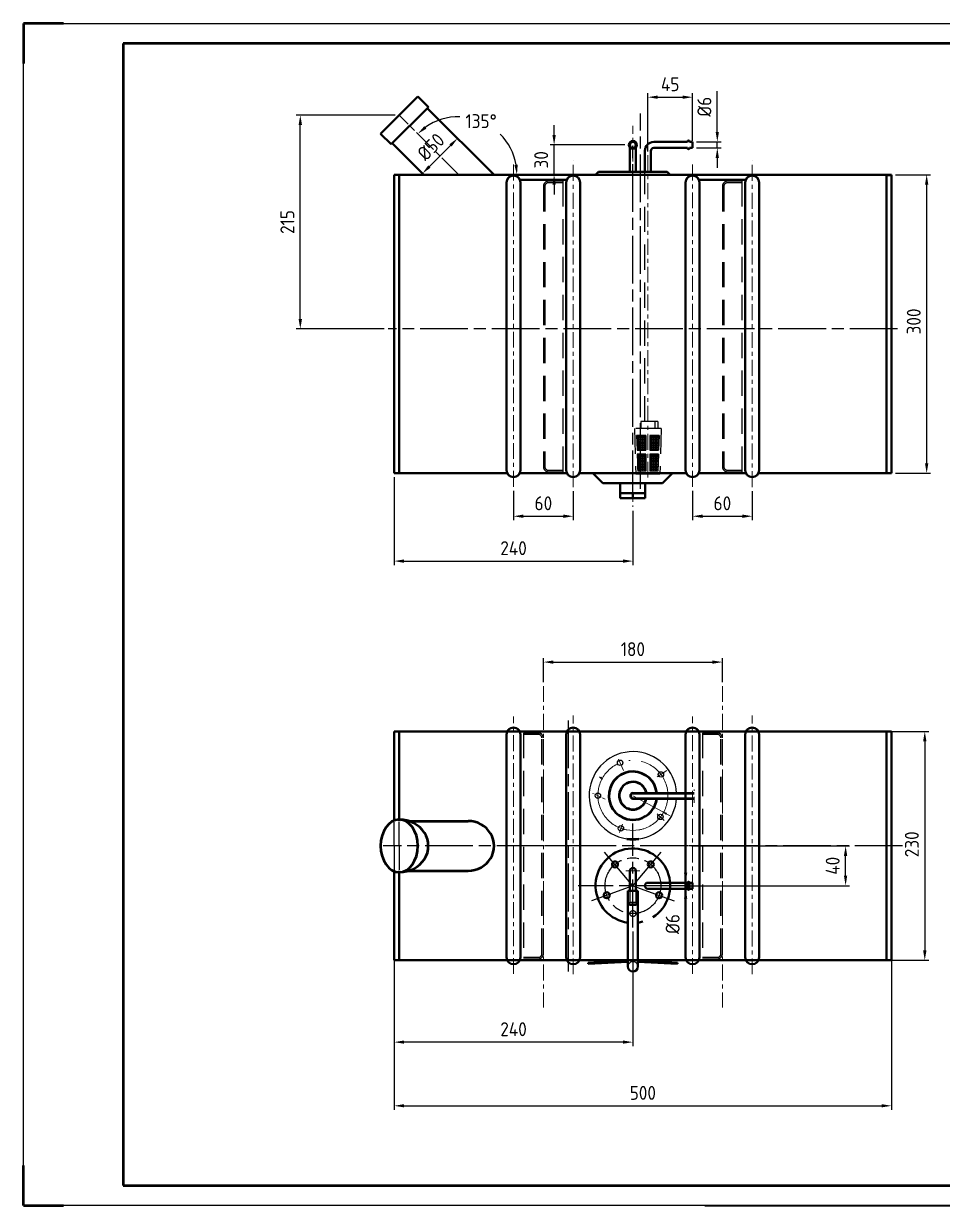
# Model space of a CAD drawing. Header units: millimetres. Extents: x -1 to 2246, y 1 to 1189.
# Drawn here: x -1 to 923, y 1 to 1189 of the extents above; entities that cross this region are included whole.
import ezdxf

# ---------------------------------------------------------------- set-up
doc = ezdxf.new("R2010")
doc.units = ezdxf.units.MM
doc.header["$LTSCALE"] = 4
for name, pattern in [('ACAD_ISO04W100', [30, 24, -3, 0, -3]), ('ACAD_ISO05W100', [33, 24, -3, 0, -3, 0, -3]), ('AM_ISO02W050', [7.5, 6, -1.5]), ('AM_ISO02W050x2', [3.75, 3, -0.75]), ('AM_ISO08W050', [18, 12, -1.5, 3, -1.5]), ('AM_ISO08W050x2', [9, 6, -0.75, 1.5, -0.75]), ('CENTER', [7, 4, -1, 1, -1]), ('EB_DASH', [6, 3, -3]), ('HIDDEN', [9.525, 6.35, -3.175])]:
    doc.linetypes.add(name, pattern=pattern)
for name, color, linetype, lineweight in [('AM_0', 7, 'Continuous', 50), ('AM_3', 6, 'AM_ISO02W050', 25), ('AM_5', 3, 'Continuous', 25), ('AM_7', 4, 'AM_ISO08W050', 25), ('AM_BOR', 7, 'Continuous', 50), ('中心线', 1, 'CENTER', 15), ('粗实线', 7, 'Continuous', 40), ('粗实线1', 3, 'Continuous', 35)]:
    doc.layers.add(name, color=color, linetype=linetype, lineweight=lineweight)
for name, color, linetype in [('EbLayer1', 7, 'Continuous'), ('标注', 3, 'Continuous'), ('细实线', 7, 'Continuous'), ('虚线', 5, 'HIDDEN')]:
    doc.layers.add(name, color=color, linetype=linetype)
doc.styles.get("Standard").update_dxf_attribs({"font": 'ISOCP.SHX', "bigfont": 'gbcbig.shx'})
doc.dimstyles.new('AM_GB$0', dxfattribs={"dimtxt": 3.5, "dimasz": 2.5, "dimexe": 1, "dimexo": 1, "dimgap": 1.5, "dimtad": 1, "dimdsep": 46, "dimtxsty": 'Standard', "dimcen": 0, "dimclrd": 256, "dimclre": 256, "dimclrt": 2, "dimadec": 0, "dimazin": 2, "dimtp": 0.1, "dimtm": 0.1, "dimtfac": 0.71, "dimtdec": 3, "dimtmove": 0, "dimatfit": 3, "dimfxl": 1, "dimlwd": -1, "dimlwe": -1, "dimarcsym": 1})
doc.dimstyles.new('AM_GB$2', dxfattribs={"dimtxt": 3.5, "dimasz": 2.5, "dimexe": 1, "dimexo": 1, "dimgap": 1.5, "dimtad": 1, "dimtih": 1, "dimtoh": 1, "dimdsep": 46, "dimtxsty": 'Standard', "dimcen": 0, "dimclrd": 256, "dimclre": 256, "dimclrt": 2, "dimadec": 0, "dimazin": 2, "dimtp": 0.1, "dimtm": 0.1, "dimtfac": 0.71, "dimtmove": 0, "dimatfit": 3, "dimfxl": 1, "dimlwd": -1, "dimlwe": -1, "dimarcsym": 1})

# ---------------------------------------------------------------- blocks, each defined once
blk = doc.blocks.new('*D7')
at = {"layer": 'AM_5'}
for p, q in [((867.5, 477), (909, 477)), ((905, 467), (905, 257)), ((867.5, 247), (909, 247))]:
    blk.add_line(p, q, dxfattribs=at)
for points in [[(903.3, 467), (906.7, 467), (905, 477)], [(903.3, 257), (906.7, 257), (905, 247)]]:
    blk.add_solid(points, dxfattribs=at)
at = {"layer": 'Defpoints', "color": 0}
for p in [(863.5, 477), (863.5, 247), (905, 247)]:
    blk.add_point(p, dxfattribs=at)
at = {"layer": 'AM_5', "color": 2, "insert": (892, 363.6), "char_height": 14, "attachment_point": 5, "rotation": 90}
blk.add_mtext('230', dxfattribs=at)
blk = doc.blocks.new('*D8')
at = {"layer": 'AM_5'}
for p, q in [((371.5, 248), (371.5, 96.7)), ((871.5, 248), (871.5, 96.7)), ((381.5, 100.7), (861.5, 100.7))]:
    blk.add_line(p, q, dxfattribs=at)
for points in [[(381.5, 102.4), (381.5, 99.1), (371.5, 100.7)], [(861.5, 102.4), (861.5, 99.1), (871.5, 100.7)]]:
    blk.add_solid(points, dxfattribs=at)
at = {"layer": 'Defpoints', "color": 0}
for p in [(371.5, 252), (871.5, 252), (871.5, 100.7)]:
    blk.add_point(p, dxfattribs=at)
at = {"layer": 'AM_5', "color": 2, "insert": (621.5, 113.7), "char_height": 14, "attachment_point": 5}
blk.add_mtext('500', dxfattribs=at)
blk = doc.blocks.new('A3')
for p, q in [((414.73, 292.15), (24.73, 292.15)), ((24.73, 292.15), (24.73, 5.15)), ((414.73, 5.15), (414.73, 292.15)), ((24.73, 5.15), (414.73, 5.15))]:
    blk.add_line(p, q)
at = {"layer": 'AM_BOR'}
for p, q in [((9.73, 297.15), (-0.27, 297.15)), ((-0.27, 297.15), (-0.27, 287.15)), ((419.73, 297.15), (409.73, 297.15)), ((419.73, 287.15), (419.73, 297.15)), ((-0.27, 0.15), (-0.27, 10.15)), ((419.73, 0.15), (419.73, 10.15)), ((-0.27, 0.15), (9.73, 0.15)), ((419.73, 0.15), (409.73, 0.15))]:
    blk.add_line(p, q, dxfattribs=at)
at = {"layer": 'AM_BOR', "color": 1, "lineweight": 25}
for p, q in [((-0.27, 297.15), (419.73, 297.15)), ((-0.27, 0.15), (-0.27, 297.15)), ((419.73, 297.15), (419.73, 0.15)), ((419.73, 0.15), (-0.27, 0.15))]:
    blk.add_line(p, q, dxfattribs=at)
at = {"layer": 'AM_BOR', "color": 2, "lineweight": 35}
blk.add_line((170.98, 0.15), (270.98, 0.15), dxfattribs=at)
blk = doc.blocks.new('A$C47AA0F6A')
at = {"layer": 'AM_7', "linetype": 'AM_ISO08W050x2'}
blk.add_line((34.9, -15), (-34.9, -15), dxfattribs=at)
at = {"layer": '中心线'}
for p, q in [((0, 145.7), (0, -177.4)), ((-30, -143.7), (-30, 115.2)), ((30, -144.1), (30, 116))]:
    blk.add_line(p, q, dxfattribs=at)
at = {"layer": '粗实线'}
for p, q in [((-37, -127), (-37, 97)), ((23.7, 100), (-23.7, 100)), ((-23, -127), (-23, 97)), ((23, -127), (23, 97)), ((37, -127), (37, 97)), ((-23.7, -130), (23.7, -130))]:
    blk.add_line(p, q, dxfattribs=at)
for centre, start, end in [((-30, 97), 0, 180), ((30, 97), 0, 180), ((-30, -127), 180, 0), ((30, -127), 180, 0)]:
    blk.add_arc(centre, 7, start, end, dxfattribs=at)
at = {"layer": '虚线'}
for p, q in [((-5, 97), (-20, 97)), ((-1.5, -123.5), (-1.5, 93.5)), ((-20, -127), (-5, -127))]:
    blk.add_line(p, q, dxfattribs=at)
blk.add_lwpolyline([(-20, -128.5), (-5, -128.5, 0.414214), (0, -123.5), (0, 93.5, 0.414214), (-5, 98.5), (-20, 98.5)], format="xyb", close=True, dxfattribs=at)
for centre, start, end in [((-5, 93.5), 0, 90), ((-5, -123.5), 270, 0)]:
    blk.add_arc(centre, 3.5, start, end, dxfattribs=at)
blk = doc.blocks.new('A$C6F224E3B')
at = {"layer": 'AM_0'}
for p, q in [((-25, -217), (-25, -157.5)), ((25, -217), (25, -157.5))]:
    blk.add_line(p, q, dxfattribs=at)
for centre, major_axis, ratio, start_param, end_param in [((0, -157.5), (0, 26.2), 0.954287, 4.712389, 7.853982), ((0, -226.7), (0, 29.3), 0.903052, 4.712389, 7.853982), ((0, -226.7), (-26.5, 0), 0.707107, -1.570796, 4.712389)]:
    blk.add_ellipse(centre, major_axis=major_axis, ratio=ratio, start_param=start_param, end_param=end_param, dxfattribs=at)
blk = doc.blocks.new('*D14')
at = {"layer": 'AM_5'}
for p, q in [((521.5, 526.7), (521.5, 550.8)), ((531.5, 546.8), (691.5, 546.8)), ((701.5, 526.7), (701.5, 550.8))]:
    blk.add_line(p, q, dxfattribs=at)
for points in [[(531.5, 548.4), (531.5, 545.1), (521.5, 546.8)], [(691.5, 548.4), (691.5, 545.1), (701.5, 546.8)]]:
    blk.add_solid(points, dxfattribs=at)
at = {"layer": 'Defpoints', "color": 0}
for p in [(701.5, 546.8), (521.5, 522.7), (701.5, 522.7)]:
    blk.add_point(p, dxfattribs=at)
at = {"layer": 'AM_5', "color": 2, "insert": (611.5, 559.8), "char_height": 14, "attachment_point": 5}
blk.add_mtext('180', dxfattribs=at)
blk = doc.blocks.new('A$C112401E1')
at = {"layer": '中心线'}
for p, q in [((0, -175), (0, 152.1)), ((60, -175.4), (60, 152.7))]:
    blk.add_line(p, q, dxfattribs=at)
at = {"layer": '粗实线'}
for p, q in [((-7, -158.3), (-7, 131)), ((53.5, 133.7), (6.5, 133.7)), ((7, -158.3), (7, 131)), ((53, -158.3), (53, 131)), ((67, -158.3), (67, 131)), ((6.3, -161.3), (53.7, -161.3))]:
    blk.add_line(p, q, dxfattribs=at)
for centre, start, end in [((0, 131), 0, 180), ((60, 131), 0, 180), ((0, -158.3), 180, 0), ((60, -158.3), 180, 0)]:
    blk.add_arc(centre, 7, start, end, dxfattribs=at)
at = {"layer": '虚线'}
for p, q in [((50, 130.7), (35, 130.7)), ((31.5, 127.2), (31.5, -154.8)), ((35, -158.3), (50, -158.3))]:
    blk.add_line(p, q, dxfattribs=at)
blk.add_lwpolyline([(50, 132.2), (35, 132.2, 0.414214), (30, 127.2), (30, -154.8, 0.414214), (35, -159.8), (50, -159.8)], format="xyb", close=True, dxfattribs=at)
for centre, start, end in [((35, 127.2), 90, 180), ((35, -154.8), 180, 270)]:
    blk.add_arc(centre, 3.5, start, end, dxfattribs=at)
blk = doc.blocks.new('A$C5AE251C0')
at = {"layer": 'AM_7'}
for p, q in [((0, 41.9), (0, -62.5)), ((0, 0), (-41.5, 15.1)), ((0, 0), (41.5, 15.1)), ((-52.2, 0), (54.9, 0)), ((-51.9, 0), (0.8, 0)), ((0, 0), (-28.4, -33.8)), ((0, 0), (28.4, -33.8))]:
    blk.add_line(p, q, dxfattribs=at)
blk.add_circle((0, 0), 28, dxfattribs=at)
at = {"layer": '中心线'}
blk.add_line((-7.1, -15), (7.1, -15), dxfattribs=at)
at = {"layer": '粗实线'}
for p, q in [((-5, 76.5), (-45, 78.6)), ((-45, 77.4), (-45, 78.6)), ((0, 75), (-45, 77.4)), ((-5, 5), (-5, 81.2)), ((0, 75), (45, 77.4)), ((5, 81.3), (5, 5)), ((5, 76.5), (45, 78.6)), ((45, 77.4), (45, 78.6)), ((-60, -3), (-60, 3)), ((-60, 3), (-57, 3)), ((-57, -3), (-57, 3)), ((-55, -3), (-55, 3)), ((-55, 3), (-15, 3)), ((-5, 5), (5, 5)), ((-3, -15), (-3, 5)), ((3, 5), (3, -15)), ((-57, -3), (-60, -3)), ((-15, -3), (-55, -3))]:
    blk.add_line(p, q, dxfattribs=at)
for centre in [(-26.3, 9.6), (26.3, 9.6), (-18, -21.4), (18, -21.4)]:
    blk.add_circle(centre, 3, dxfattribs=at)
for centre, radius, start, end in [((0, 81.3), 5, 0, 180), ((0, 0), 37.5, 122.231, 82.3377), ((0, 0), 37.5, 97.6623, 105.466), ((-56, 3), 1, 0, 180), ((-15, 0), 3, 270, 90), ((-56, -3), 1, 180, 0), ((0, -15), 3, 180, 0)]:
    blk.add_arc(centre, radius, start, end, dxfattribs=at)
at = {"layer": '虚线'}
for p, q in [((-3, 20), (3, 20)), ((-3, 18.5), (-3, 20)), ((-3, 18.5), (3, 18.5)), ((-3, 17), (3, 17)), ((-3, 5), (-3, 17)), ((3, 20), (3, 18.5)), ((3, 5), (3, 17))]:
    blk.add_line(p, q, dxfattribs=at)
blk.add_circle((0, 28), 3, dxfattribs=at)
for centre, radius, start, end in [((0, 81.3), 5, 180, 0), ((-3, 17.7), 0.75, 90, 270), ((3, 17.7), 0.75, 270, 90)]:
    blk.add_arc(centre, radius, start, end, dxfattribs=at)
blk = doc.blocks.new('A$C17370ECD')
at = {"layer": '虚线', "ltscale": 0.3}
h = blk.add_hatch(dxfattribs=at)
h.set_pattern_fill('NET', color=256, scale=0.5, style=0)
h.set_pattern_definition([(180, (1391.0576, -1665.9761), (0, 1.5875), []), (90, (1391.0576, -1665.9761), (1.5875, 1e-16), [])])
h.paths.add_polyline_path([(17, -267), (26.3, -267), (25.8, -282), (17, -282)])
h.paths.add_polyline_path([(3.7, -267), (13, -267), (13, -282), (4.2, -282)])
h.paths.add_polyline_path([(4.3, -286), (13, -286), (13, -303), (4.9, -303)])
h.paths.add_polyline_path([(17, -286), (25.7, -286), (25.1, -303), (17, -303)])
at = {"layer": 'AM_0'}
for centre, start, end in [((56, 28), 0, 180), ((56, 22), 180, 0)]:
    blk.add_arc(centre, 1, start, end, dxfattribs=at)
at = {"layer": 'AM_7'}
blk.add_line((7.5, -320.6), (7.5, 56.6), dxfattribs=at)
at = {"layer": '中心线'}
for p, q in [((0, -19.7), (0, 44.3)), ((15, -309.4), (15, 35.5))]:
    blk.add_line(p, q, dxfattribs=at)
at = {"layer": '粗实线'}
for p, q in [((55, 28), (21, 28)), ((60, 28), (57, 28)), ((60, 22), (60, 28)), ((-3, -2), (-3, 22.4)), ((3, -2), (3, 22.4)), ((12, -2), (12, 19)), ((18, -2), (18, 19)), ((55, 22), (21, 22)), ((60, 22), (57, 22)), ((-37.5, -5), (-34.5, -2)), ((-34.5, -2), (34.5, -2)), ((37.5, -5), (34.5, -2))]:
    blk.add_line(p, q, dxfattribs=at)
for centre, radius, start, end in [((0, 25), 4, 90, 270), ((0, 25), 3, 90, 270), ((0, 25), 4, 270, 90), ((0, 25), 3, 270, 90), ((21, 19), 9, 90, 180), ((21, 19), 3, 90, 180)]:
    blk.add_arc(centre, radius, start, end, dxfattribs=at)
at = {"layer": '虚线'}
for p, q in [((12, -253), (12, -2)), ((1.5, -260), (3, -306)), ((28.5, -260), (1.5, -260)), ((25, -253), (8, -253)), ((8, -253), (8, -260)), ((22, -253), (22, -260)), ((25, -253), (25, -260)), ((28.5, -260), (27, -306)), ((13, -267), (3.7, -267)), ((3.7, -267), (4.2, -282)), ((13, -267), (13, -282)), ((17, -267), (17, -282)), ((26.3, -267), (17, -267)), ((26.3, -267), (25.8, -282)), ((13, -282), (4.2, -282)), ((25.8, -282), (17, -282)), ((13, -286), (4.3, -286)), ((4.3, -286), (4.9, -303)), ((13, -286), (13, -303)), ((17, -286), (17, -303)), ((25.7, -286), (17, -286)), ((25.7, -286), (25.1, -303)), ((27, -306), (3, -306)), ((13, -303), (4.9, -303)), ((25.1, -303), (17, -303))]:
    blk.add_line(p, q, dxfattribs=at)
blk = doc.blocks.new('*D23')
at = {"layer": 'AM_5'}
for p, q in [((875.5, 1036.7), (910.9, 1036.7)), ((906.9, 746.7), (906.9, 1026.7)), ((875.5, 736.7), (910.9, 736.7))]:
    blk.add_line(p, q, dxfattribs=at)
for points in [[(905.2, 1026.7), (908.6, 1026.7), (906.9, 1036.7)], [(905.2, 746.7), (908.6, 746.7), (906.9, 736.7)]]:
    blk.add_solid(points, dxfattribs=at)
at = {"layer": 'Defpoints', "color": 0}
for p in [(871.5, 1036.7), (906.9, 1036.7), (871.5, 736.7)]:
    blk.add_point(p, dxfattribs=at)
at = {"layer": 'AM_5', "color": 2, "insert": (893.9, 889.2), "char_height": 14, "attachment_point": 5, "rotation": 90}
blk.add_mtext('300', dxfattribs=at)
blk = doc.blocks.new('*D24')
at = {"layer": 'AM_5'}
for p, q in [((372.5, 1096.7), (273.1, 1096.7)), ((277.1, 891.7), (277.1, 1086.7)), ((361.3, 881.7), (273.1, 881.7))]:
    blk.add_line(p, q, dxfattribs=at)
for points in [[(275.4, 1086.7), (278.8, 1086.7), (277.1, 1096.7)], [(275.4, 891.7), (278.8, 891.7), (277.1, 881.7)]]:
    blk.add_solid(points, dxfattribs=at)
at = {"layer": 'Defpoints', "color": 0}
for p in [(277.1, 1096.7), (376.5, 1096.7), (365.3, 881.7)]:
    blk.add_point(p, dxfattribs=at)
at = {"layer": 'AM_5', "color": 2, "insert": (264.1, 989.2), "char_height": 14, "attachment_point": 5, "rotation": 90}
blk.add_mtext('215', dxfattribs=at)
blk = doc.blocks.new('*D25')
at = {"layer": 'AM_5'}
for start, end in [(89.0813, 125.1714), (9.8286, 44.5192)]:
    blk.add_arc((436.5, 1036.7), 58.4, start, end, dxfattribs=at)
for points in [[(404, 1083.1), (401.8, 1085.6), (395.2, 1077.9)], [(495.7, 1046.8), (492.4, 1046.5), (494.9, 1036.7)]]:
    blk.add_solid(points, dxfattribs=at)
at = {"layer": 'Defpoints', "color": 0}
for p in [(376.5, 1096.7), (477.8, 1077.9), (376.5, 1036.7), (436.5, 1036.7), (866.5, 1036.7)]:
    blk.add_point(p, dxfattribs=at)
at = {"layer": 'AM_5', "color": 2, "insert": (458.9, 1090.6), "char_height": 14, "attachment_point": 5}
blk.add_mtext('135°', dxfattribs=at)
blk = doc.blocks.new('*D26')
at = {"layer": 'AM_5'}
for p, q in [((491.5, 719), (491.5, 689.4)), ((551.5, 718.6), (551.5, 689.4)), ((501.5, 693.4), (541.5, 693.4))]:
    blk.add_line(p, q, dxfattribs=at)
for points in [[(501.5, 695.1), (501.5, 691.7), (491.5, 693.4)], [(541.5, 695.1), (541.5, 691.7), (551.5, 693.4)]]:
    blk.add_solid(points, dxfattribs=at)
at = {"layer": 'Defpoints', "color": 0}
for p in [(491.5, 723), (551.5, 722.6), (551.5, 693.4)]:
    blk.add_point(p, dxfattribs=at)
at = {"layer": 'AM_5', "color": 2, "insert": (521.5, 706.4), "char_height": 14, "attachment_point": 5}
blk.add_mtext('60', dxfattribs=at)
blk = doc.blocks.new('*D27')
at = {"layer": 'AM_5'}
for p, q in [((671.5, 719), (671.5, 689.4)), ((731.5, 718.6), (731.5, 689.4)), ((681.5, 693.4), (721.5, 693.4))]:
    blk.add_line(p, q, dxfattribs=at)
for points in [[(681.5, 695.1), (681.5, 691.7), (671.5, 693.4)], [(721.5, 695.1), (721.5, 691.7), (731.5, 693.4)]]:
    blk.add_solid(points, dxfattribs=at)
at = {"layer": 'Defpoints', "color": 0}
for p in [(671.5, 723), (731.5, 722.6), (731.5, 693.4)]:
    blk.add_point(p, dxfattribs=at)
at = {"layer": 'AM_5', "color": 2, "insert": (701.5, 706.4), "char_height": 14, "attachment_point": 5}
blk.add_mtext('60', dxfattribs=at)
blk = doc.blocks.new('*D28')
at = {"layer": 'AM_5'}
for p, q in [((433.7, 1074.8), (432.4, 1076.1)), ((406.9, 1045), (428.2, 1066.2)), ((398.3, 1039.5), (397, 1040.8))]:
    blk.add_line(p, q, dxfattribs=at)
for points in [[(427, 1067.4), (429.3, 1065.1), (435.2, 1073.3)], [(405.8, 1046.2), (408.1, 1043.8), (399.9, 1038)]]:
    blk.add_solid(points, dxfattribs=at)
at = {"layer": 'Defpoints', "color": 0}
for p in [(435.2, 1073.3), (436.5, 1072), (401.2, 1036.7)]:
    blk.add_point(p, dxfattribs=at)
at = {"layer": 'AM_5', "color": 2, "insert": (408.4, 1064.8), "char_height": 14, "attachment_point": 5, "rotation": 45}
blk.add_mtext('%%c50', dxfattribs=at)
blk = doc.blocks.new('*D29')
at = {"layer": 'AM_5'}
for p, q in [((532.3, 1076.7), (532.3, 1086.7)), ((603.5, 1066.7), (528.3, 1066.7)), ((532.3, 1036.7), (532.3, 1066.7)), ((570, 1036.7), (528.3, 1036.7)), ((532.3, 1026.7), (532.3, 1016.7))]:
    blk.add_line(p, q, dxfattribs=at)
for points in [[(530.6, 1076.7), (534, 1076.7), (532.3, 1066.7)], [(530.6, 1026.7), (534, 1026.7), (532.3, 1036.7)]]:
    blk.add_solid(points, dxfattribs=at)
at = {"layer": 'Defpoints', "color": 0}
for p in [(532.3, 1066.7), (607.5, 1066.7), (574, 1036.7)]:
    blk.add_point(p, dxfattribs=at)
at = {"layer": 'AM_5', "color": 2, "insert": (519.3, 1051.7), "char_height": 14, "attachment_point": 5, "rotation": 90}
blk.add_mtext('30', dxfattribs=at)
blk = doc.blocks.new('*D30')
at = {"layer": 'AM_5'}
for p, q in [((670.7, 362), (829.4, 362)), ((825.4, 332), (825.4, 352)), ((667.7, 322), (829.4, 322))]:
    blk.add_line(p, q, dxfattribs=at)
for points in [[(823.7, 352), (827, 352), (825.4, 362)], [(823.7, 332), (827, 332), (825.4, 322)]]:
    blk.add_solid(points, dxfattribs=at)
at = {"layer": 'Defpoints', "color": 0}
for p in [(666.7, 362), (825.4, 362), (663.7, 322)]:
    blk.add_point(p, dxfattribs=at)
at = {"layer": 'AM_5', "color": 2, "insert": (812.4, 342), "char_height": 14, "attachment_point": 5, "rotation": 90}
blk.add_mtext('40', dxfattribs=at)
blk = doc.blocks.new('*D31')
at = {"layer": 'AM_5'}
for p, q in [((371.5, 732.7), (371.5, 644.3)), ((611.5, 698.7), (611.5, 644.3)), ((381.5, 648.3), (601.5, 648.3))]:
    blk.add_line(p, q, dxfattribs=at)
for points in [[(381.5, 650), (381.5, 646.6), (371.5, 648.3)], [(601.5, 650), (601.5, 646.6), (611.5, 648.3)]]:
    blk.add_solid(points, dxfattribs=at)
at = {"layer": 'Defpoints', "color": 0}
for p in [(371.5, 736.7), (611.5, 702.7), (611.5, 648.3)]:
    blk.add_point(p, dxfattribs=at)
at = {"layer": 'AM_5', "color": 2, "insert": (491.5, 661.3), "char_height": 14, "attachment_point": 5}
blk.add_mtext('240', dxfattribs=at)
blk = doc.blocks.new('*D32')
at = {"layer": 'AM_5'}
for p, q in [((611.5, 276.1), (611.5, 160.7)), ((371.5, 243), (371.5, 160.7)), ((601.5, 164.7), (381.5, 164.7))]:
    blk.add_line(p, q, dxfattribs=at)
for points in [[(381.5, 166.4), (381.5, 163.1), (371.5, 164.7)], [(601.5, 166.4), (601.5, 163.1), (611.5, 164.7)]]:
    blk.add_solid(points, dxfattribs=at)
at = {"layer": 'Defpoints', "color": 0}
for p in [(611.5, 280.1), (371.5, 247), (371.5, 164.7)]:
    blk.add_point(p, dxfattribs=at)
at = {"layer": 'AM_5', "color": 2, "insert": (491.5, 177.7), "char_height": 14, "attachment_point": 5}
blk.add_mtext('240', dxfattribs=at)
blk = doc.blocks.new('*D35')
at = {"layer": 'AM_5'}
for p, q in [((664.5, 335), (664.5, 345)), ((667.5, 325), (660.5, 325)), ((664.5, 325), (664.5, 319)), ((667.5, 319), (660.5, 319)), ((664.5, 309), (664.5, 268.1))]:
    blk.add_line(p, q, dxfattribs=at)
for points in [[(662.9, 335), (666.2, 335), (664.5, 325)], [(662.9, 309), (666.2, 309), (664.5, 319)]]:
    blk.add_solid(points, dxfattribs=at)
at = {"layer": 'Defpoints', "color": 0}
for p in [(671.5, 325), (664.5, 319), (671.5, 319)]:
    blk.add_point(p, dxfattribs=at)
at = {"layer": 'AM_5', "color": 2, "insert": (651.5, 283.5), "char_height": 14, "attachment_point": 5, "rotation": 90}
blk.add_mtext('%%c6', dxfattribs=at)
blk = doc.blocks.new('*D36')
at = {"layer": 'AM_5'}
for p, q in [((626.5, 1060), (626.5, 1118.7)), ((671.5, 1070.7), (671.5, 1118.7)), ((636.5, 1114.7), (661.5, 1114.7))]:
    blk.add_line(p, q, dxfattribs=at)
for points in [[(636.5, 1116.3), (636.5, 1113), (626.5, 1114.7)], [(661.5, 1116.3), (661.5, 1113), (671.5, 1114.7)]]:
    blk.add_solid(points, dxfattribs=at)
at = {"layer": 'Defpoints', "color": 0}
for p in [(671.5, 1114.7), (671.5, 1066.7), (626.5, 1056)]:
    blk.add_point(p, dxfattribs=at)
at = {"layer": 'AM_5', "color": 2, "insert": (649, 1127.7), "char_height": 14, "attachment_point": 5}
blk.add_mtext('45', dxfattribs=at)
blk = doc.blocks.new('*D37')
at = {"layer": 'AM_5'}
for p, q in [((696.4, 1079.7), (696.4, 1120.6)), ((675.5, 1069.7), (700.4, 1069.7)), ((696.4, 1063.7), (696.4, 1069.7)), ((675.5, 1063.7), (700.4, 1063.7)), ((696.4, 1053.7), (696.4, 1043.7))]:
    blk.add_line(p, q, dxfattribs=at)
for points in [[(694.7, 1079.7), (698, 1079.7), (696.4, 1069.7)], [(694.7, 1053.7), (698, 1053.7), (696.4, 1063.7)]]:
    blk.add_solid(points, dxfattribs=at)
at = {"layer": 'Defpoints', "color": 0}
for p in [(671.5, 1069.7), (696.4, 1069.7), (671.5, 1063.7)]:
    blk.add_point(p, dxfattribs=at)
at = {"layer": 'AM_5', "color": 2, "insert": (683.4, 1105.1), "char_height": 14, "attachment_point": 5, "rotation": 90}
blk.add_mtext('%%c6', dxfattribs=at)
blk = doc.blocks.new('wrgegrwe hgrgregr')
at = {"lineweight": 9}
for points in [[(1403.5, 875.7), (1403, 874.9), (1404.9, 874.3)], [(1466.6, 840.3), (1469, 838.4), (1469.5, 839.3)]]:
    blk.add_hatch(color=7, dxfattribs=at).paths.add_polyline_path(points)
at = {"color": 7, "linetype": 'ACAD_ISO05W100', "lineweight": 9}
for p, q in [((1426.2, 882.2), (1421.2, 893.8)), ((1460.2, 875.9), (1469.8, 882.4)), ((1460.3, 838.8), (1467.2, 832.1)), ((1425.2, 828.4), (1422.2, 820.1))]:
    blk.add_line(p, q, dxfattribs=at)
at = {"color": 7}
for p, q in [((1403, 874.9), (1403.5, 875.7)), ((1435.8, 859.5), (1497.5, 859.6)), ((1435.8, 854.2), (1497.5, 854.2)), ((1466.6, 840.3), (1466.6, 840.3)), ((1466.6, 840.3), (1466.6, 840.3)), ((1466.6, 840.3), (1466.6, 840.3))]:
    blk.add_line(p, q, dxfattribs=at)
at = {"color": 7, "lineweight": 9}
for p, q in [((1404.9, 874.3), (1403, 874.9)), ((1404.9, 874.3), (1403.5, 875.7)), ((1435.8, 857), (1466.6, 840.3)), ((1466.6, 840.3), (1469.5, 839.3)), ((1469, 838.4), (1469.5, 839.3)), ((1469.2, 838.9), (1473.4, 836.6))]:
    blk.add_line(p, q, dxfattribs=at)
at = {"linetype": 'CENTER', "lineweight": 5}
blk.add_line((1406, 854.4), (1407.8, 853.6), dxfattribs=at)
at = {"color": 7, "lineweight": 5}
blk.add_line((1466.6, 840.3), (1469, 838.4), dxfattribs=at)
at = {"color": 7}
for centre, radius, start, end in [((1435.8, 857), 24.2, 5.9853, 255.4624), ((1435.8, 857), 13.8, 10.5221, 243.8294), ((1435.8, 857), 13.8, 243.8294, 296.1706), ((1435.8, 857), 24.2, 284.5376, 353.4198), ((1435.8, 857), 13.8, 296.1706, 348.3842), ((1435.8, 857), 24.2, 255.4624, 284.5376), ((1435.8, 857.3), 44, 262.0504, 277.9496)]:
    blk.add_arc(centre, radius, start, end, dxfattribs=at)
at = {"color": 7, "lineweight": 9}
blk.add_arc((1435.8, 857.3), 35.2, 260.0449, 279.9551, dxfattribs=at)
at = {"layer": 'EbLayer1', "color": 7, "linetype": 'EB_DASH', "lineweight": 9, "ltscale": 0.5}
blk.add_line((1497.5, 850), (1497.5, 863.3), dxfattribs=at)
at = {"layer": 'EbLayer1', "color": 7}
for centre in [(1422.9, 890.1), (1463.9, 878.4), (1400.6, 857), (1463.5, 835.7), (1423.7, 824.2)]:
    blk.add_circle(centre, 2.75, dxfattribs=at)
for start, end in [(2.9134, 262.0504), (277.9496, 355.9794)]:
    blk.add_arc((1435.8, 857.3), 44, start, end, dxfattribs=at)
at = {"layer": '标注', "color": 7, "linetype": 'ACAD_ISO04W100', "lineweight": 9}
blk.add_arc((1435.8, 857.3), 35.2, 279.9551, 260.0449, dxfattribs=at)
at = {"layer": '粗实线1', "color": 7, "lineweight": -2}
blk.add_arc((1435.9, 856.9), 2.65, 93.7331, 266.0229, dxfattribs=at)
at = {"layer": '细实线', "color": 7, "lineweight": 9}
blk.add_line((1403.5, 855.6), (1397.6, 858.4), dxfattribs=at)
for points in [[(1394.9, 859.2), (1395.3, 860), (1397.6, 858.4)], [(1405.8, 854), (1406.2, 854.8), (1403.5, 855.6)]]:
    blk.add_solid(points, dxfattribs=at)

msp = doc.modelspace()

# ---------------------------------------------------------------- linework, layer by layer
at = {"layer": 'AM_0', "linetype": 'AM_ISO02W050x2'}
msp.add_line((866.517, 1036.661), (871.517, 1036.661), dxfattribs=at)
at = {"layer": 'AM_3'}
for p, q in [((371.517, 361.981), (371.517, 386.981)), ((376.517, 361.981), (376.517, 386.981)), ((371.517, 361.981), (371.517, 336.981)), ((376.517, 361.981), (376.517, 336.981))]:
    msp.add_line(p, q, dxfattribs=at)
at = {"layer": 'AM_7', "linetype": 'AM_ISO08W050x2'}
msp.add_line((436.517, 1036.661), (376.517, 1096.661), dxfattribs=at)
at = {"layer": 'AM_7'}
for p, q in [((611.517, 711.402), (611.517, 1066.794)), ((877.693, 881.661), (365.341, 881.661)), ((546.517, 488.157), (546.517, 235.805)), ((882.693, 361.981), (360.341, 361.981))]:
    msp.add_line(p, q, dxfattribs=at)
at = {"layer": '中心线'}
msp.add_line((611.517, 752.041), (611.517, 702.744), dxfattribs=at)
at = {"layer": '粗实线'}
for p, q in [((395.256, 1115.4), (357.779, 1077.923)), ((405.862, 1104.793), (395.256, 1115.4)), ((405.862, 1104.793), (368.386, 1067.317)), ((471.873, 1036.661), (404.802, 1103.733)), ((368.386, 1067.317), (357.779, 1077.923)), ((401.162, 1036.661), (369.446, 1068.377)), ((376.517, 1036.661), (371.517, 1036.661)), ((371.517, 1036.661), (371.517, 736.661)), ((376.517, 1036.661), (376.517, 736.661)), ((866.517, 1036.661), (376.517, 1036.661)), ((545.049, 1036.661), (497.985, 1036.661)), ((665.049, 1036.661), (557.985, 1036.661)), ((725.049, 1036.661), (677.985, 1036.661)), ((866.517, 736.661), (866.517, 1036.661)), ((871.517, 736.661), (871.517, 1036.661)), ((371.517, 736.661), (376.517, 736.661)), ((485.193, 736.661), (376.517, 736.661)), ((545.193, 736.661), (497.842, 736.661)), ((665.193, 736.661), (557.842, 736.661)), ((581.199, 726.661), (571.199, 736.661)), ((641.199, 726.661), (651.199, 736.661)), ((725.193, 736.661), (677.842, 736.661)), ((866.517, 736.661), (737.842, 736.661)), ((866.517, 736.661), (871.517, 736.661)), ((581.199, 726.661), (641.199, 726.661)), ((598.699, 726.661), (598.699, 711.661)), ((623.699, 726.661), (623.699, 711.661)), ((598.699, 716.661), (623.699, 716.661)), ((611.517, 716.661), (611.517, 711.661)), ((598.699, 711.661), (623.699, 711.661)), ((371.517, 476.981), (371.517, 386.981)), ((376.517, 476.981), (371.517, 476.981)), ((376.517, 476.981), (376.517, 386.981)), ((866.517, 476.981), (376.517, 476.981)), ((866.517, 476.981), (866.517, 361.981)), ((866.517, 476.981), (871.517, 476.981)), ((871.517, 476.981), (871.517, 361.981)), ((866.517, 246.981), (866.517, 361.981)), ((871.517, 246.981), (871.517, 361.981)), ((371.517, 246.981), (371.517, 336.981)), ((371.517, 246.981), (371.517, 336.981)), ((376.517, 246.981), (376.517, 336.981)), ((376.517, 246.981), (376.517, 336.981)), ((376.517, 246.981), (371.517, 246.981)), ((376.517, 246.981), (371.517, 246.981)), ((866.517, 246.981), (376.517, 246.981)), ((866.517, 246.981), (871.517, 246.981))]:
    msp.add_line(p, q, dxfattribs=at)

# ---------------------------------------------------------------- block references
at = {"layer": 'AM_0', "lineweight": 0, "xscale": 4, "yscale": 4, "zscale": 4}
msp.add_blockref('A3', (0, 0), dxfattribs=at)
at = {"layer": 'AM_0'}
for name, p in [('A$C17370ECD', (611.517, 1041.661)), ('A$C112401E1', (491.517, 897.947)), ('A$C112401E1', (671.517, 897.947)), ('A$C47AA0F6A', (521.517, 376.981)), ('A$C47AA0F6A', (701.517, 376.981)), ('wrgegrwe hgrgregr', (-824.257, -444.546))]:
    msp.add_blockref(name, p, dxfattribs=at)
for name, p, rotation in [('A$C6F224E3B', (603.216, 361.981), 270), ('A$C5AE251C0', (611.517, 321.981), 180)]:
    msp.add_blockref(name, p, dxfattribs=dict(at, rotation=rotation))

# ---------------------------------------------------------------- dimensions: what is measured, and where the dimension line sits
at = {"layer": 'AM_5'}
for base, p1, p2, picture, middle in [((671.517, 1114.661), (626.517, 1055.99), (671.517, 1066.661), '*D36', (649.017, 1127.661)), ((611.517, 648.316), (371.517, 736.661), (611.517, 702.744), '*D31', (491.517, 661.318)), ((551.517, 693.408), (491.517, 722.963), (551.517, 722.578), '*D26', (521.517, 706.408)), ((731.517, 693.408), (671.517, 722.963), (731.517, 722.578), '*D27', (701.517, 706.408)), ((701.517, 546.781), (521.517, 522.71), (701.517, 522.71), '*D14', (611.517, 559.781)), ((371.517, 164.747), (611.517, 280.084), (371.517, 246.981), '*D32', (491.517, 177.749)), ((871.517, 100.736), (371.517, 251.981), (871.517, 251.981), '*D8', (621.517, 113.736))]:
    dim = msp.add_linear_dim(base=base, p1=p1, p2=p2, dimstyle='AM_GB$0', override={"dimscale": 4}, dxfattribs=at)
    dim.commit()
    dim.dimension.update_dxf_attribs({"geometry": picture, "text_midpoint": middle})
dim = msp.add_linear_dim(base=(696.372, 1069.661), p1=(671.517, 1063.661), p2=(671.517, 1069.661), angle=90, text='%%c<>', dimstyle='AM_GB$0', override={"dimscale": 4}, dxfattribs=at)
dim.commit()
dim.dimension.update_dxf_attribs({"geometry": '*D37', "text_midpoint": (683.372, 1105.109)})
for base, p1, p2, picture, middle in [((277.092, 1096.661), (365.341, 881.661), (376.517, 1096.661), '*D24', (264.091, 989.161)), ((532.303, 1066.661), (574.017, 1036.661), (607.517, 1066.661), '*D29', (519.303, 1051.661)), ((825.356, 361.981), (663.701, 321.981), (666.666, 361.981), '*D30', (812.356, 341.981))]:
    dim = msp.add_linear_dim(base=base, p1=p1, p2=p2, angle=90, dimstyle='AM_GB$0', override={"dimscale": 4}, dxfattribs=at)
    dim.commit()
    dim.dimension.update_dxf_attribs({"geometry": picture, "text_midpoint": middle})
dim = msp.add_angular_dim_2l(base=(477.789, 1077.933), line1=((436.517, 1036.661), (376.517, 1096.661)), line2=((866.517, 1036.661), (376.517, 1036.661)), dimstyle='AM_GB$2', override={"dimscale": 4}, dxfattribs=at)
dim.commit()
dim.dimension.update_dxf_attribs({"geometry": '*D25', "text_midpoint": (458.853, 1090.585)})
dim = msp.add_aligned_dim(p1=(401.162, 1036.661), p2=(436.517, 1072.017), distance=1.823, text='%%c<>', dimstyle='AM_GB$0', override={"dimscale": 4}, dxfattribs=at)
dim.commit()
dim.dimension.update_dxf_attribs({"geometry": '*D28', "text_midpoint": (408.359, 1064.82)})
for base, p1, p2, picture, middle in [((906.908, 1036.661), (871.517, 736.661), (871.517, 1036.661), '*D23', (906.908, 889.161)), ((905.015, 246.981), (863.517, 476.981), (863.517, 246.981), '*D7', (905.015, 363.572))]:
    dim = msp.add_linear_dim(base=base, p1=p1, p2=p2, angle=90, dimstyle='AM_GB$0', override={"dimscale": 4}, dxfattribs=at)
    dim.commit()
    dim.dimension.update_dxf_attribs({"geometry": picture, "text_midpoint": middle, "dimtype": 160})
dim = msp.add_linear_dim(base=(664.517, 318.981), p1=(671.517, 324.981), p2=(671.517, 318.981), angle=90, text='%%c<>', dimstyle='AM_GB$0', override={"dimscale": 4}, dxfattribs=at)
dim.commit()
dim.dimension.update_dxf_attribs({"geometry": '*D35', "text_midpoint": (664.517, 283.533), "dimtype": 160})

doc.saveas('drawing.dxf')
